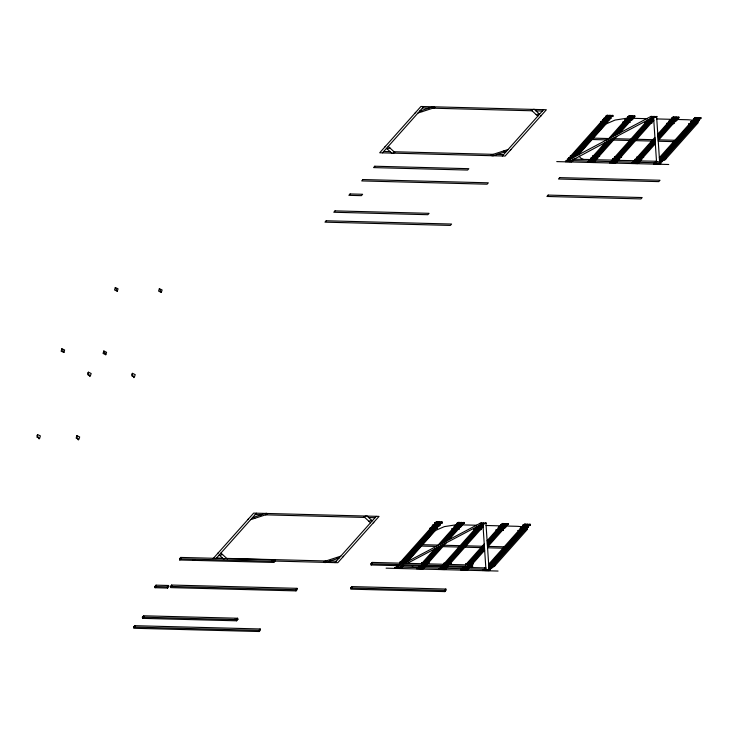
<?xml version="1.0" encoding="UTF-8"?>
<svg xmlns="http://www.w3.org/2000/svg" width="738" height="738" viewBox="0 0 738 738"><rect width="100%" height="100%" fill="white"/><g stroke="black" fill="none" stroke-linecap="round" stroke-linejoin="round"><path stroke-width="1.11" d="M61.872 348.742L61.162 351.223L63.911 352.469L64.621 349.996L61.872 348.742L63.911 352.469M115.331 287.516L114.547 289.951L117.277 291.27L118.062 288.835L115.331 287.516L117.277 291.27M103.846 350.993L103.062 353.428L105.792 354.747L106.576 352.312L103.846 350.993L105.792 354.747M159.38 288.669L158.596 291.104L161.318 292.423L162.111 289.988L159.38 288.669L161.318 292.423M659.514 160.238L691.82 123.975M406.564 562.061L442.33 521.923L441.139 521.886L404.258 563.279L479.866 523.436L481.868 524.081L440.614 545.825M485.964 523.593L489.008 569.376L485.964 569.893L482.92 524.109L486.379 523.067L485.189 523.039L484.469 523.851M655.141 117.296L655.861 116.484L657.051 116.512L653.591 117.554L656.635 163.338L659.68 162.821L656.645 117.038M659.587 164.26L701.1 117.665L699.91 117.637L694.716 123.467M382.487 152.858L423.75 106.549M502.32 155.986L543.574 109.676M154.805 586.535L156.032 585.16L168.568 585.483L168.799 586.673L167.572 588.048L155.035 587.716L154.805 586.535L167.351 586.858L168.568 585.483M179.5 558.804L180.718 557.43L274.776 559.893L275.006 561.074L273.78 562.448L179.721 559.985L179.5 558.804L273.549 561.267L274.776 559.893M155.035 587.716L156.253 586.341L156.032 585.16M179.721 559.985L180.948 558.611L180.718 557.43M133.55 627.069L134.777 625.695L260.182 628.97L260.403 630.151L259.186 631.525L133.781 628.25L133.55 627.069L258.955 630.344L260.182 628.97M142.369 617.162L143.596 615.796L237.645 618.25L237.876 619.431L236.649 620.806L142.6 618.352L142.369 617.162L236.428 619.625L237.645 618.25M170.395 586.424L171.622 585.05L297.027 588.334L297.257 589.514L296.03 590.889L170.626 587.614L170.395 586.424L295.809 589.708L297.027 588.334M142.6 618.352L143.818 616.977L143.596 615.796M567.337 159.057L568.066 158.956M568.463 157.775L569.099 157.794M565.529 161.806L607.051 115.211L608.241 115.239L566.719 161.834M213.153 558.565L253.651 513.122L265.615 513.436M567.909 161.871L568.906 160.746M569.099 161.899L611.101 139.362M572.642 157.932L610.621 115.303L609.431 115.266L570.345 159.14L569.164 159.085M215.939 558.638L256.437 513.196M570.29 161.926L572.07 159.934M574.93 156.724L611.811 115.331L613.001 115.359L577.236 155.506M571.489 161.963L574.367 158.725M592.162 139.51L580.548 152.545A15.443 6.328 -10.9 0 0 579.441 154.343M593.389 138.135L604.671 125.478A15.461 6.338 -10.9 0 1 606.95 123.569L615.049 120.063L626.894 118.228M590.492 158.356L591.12 158.375M592.411 156.188L593.001 156.272M587.549 162.378L605.363 142.388M608.232 139.178L629.071 115.783L630.261 115.811L610.529 137.96M588.749 162.415L607.66 141.179M589.939 162.443L609.957 139.971M612.826 136.751L631.451 115.848L632.65 115.875L615.123 135.543M591.129 162.471L612.263 138.753M592.319 162.508L614.56 137.545M617.42 134.325L633.841 115.903L635.031 115.94L619.726 133.117M593.509 162.535L616.857 136.336M612.512 158.928L613.149 158.947M614.44 156.76L615.022 156.843M609.579 162.96L647.853 119.999M569.911 161.078L567.909 160.423L651.1 116.355L652.291 116.392L651.562 117.204M610.769 162.987L650.15 118.79M611.959 163.015L653.481 116.419L654.671 116.447L653.702 117.536M613.149 163.052L653.6 117.656M614.339 163.08L653.683 118.929M615.538 163.107L653.767 120.202M634.542 159.509L635.169 159.519M636.46 157.342L637.051 157.415M631.599 163.532L654.91 137.369M657.779 134.15L673.121 116.936L674.311 116.964L657.862 135.432M632.798 163.559L654.993 138.643M633.988 163.596L655.076 139.916M657.945 136.705L675.501 116.991L676.7 117.028L658.028 137.978M635.178 163.624L655.169 141.189M636.368 163.651L655.252 142.462M658.111 139.251L677.881 117.056L679.08 117.093L658.204 140.524M637.558 163.688L655.335 143.735M653.628 164.104L656.469 160.902M659.338 157.692L695.15 117.508L696.34 117.536L691.146 123.366M654.818 164.14L656.562 162.185M659.421 158.965L690.63 123.947L691.764 124.039M656.008 164.168L656.765 163.319M692.336 123.394L697.53 117.573L698.72 117.6L693.526 123.431M693.019 124.002L659.597 161.511M657.198 164.196L658.204 163.07M658.388 164.233L694.209 124.039L692.954 124.076M662.604 161.548L662.014 161.53M335.006 562.633L376.269 516.323M485.401 567.909L371.131 564.976L370.91 563.795L372.127 562.421L472.458 565.04L472.68 566.231L471.462 567.605L471.231 566.415L472.458 565.04M350.596 587.974L351.823 586.599L445.872 589.053L446.103 590.234L444.876 591.608L350.827 589.155L350.596 587.974L444.654 590.428L445.872 589.053M371.131 564.976L372.358 563.611L372.127 562.421M394.848 568.361L397.911 564.93M399.433 563.214L436.37 521.766L437.56 521.794L400.116 563.823M396.048 568.389L398.741 565.363M397.238 568.426L398.234 567.301M401.73 563.371L438.75 521.821L439.949 521.858L402.597 563.767M398.428 568.454L399.175 567.614M399.618 568.481L401.398 566.489M400.808 568.518L403.695 565.28M421.49 546.065L409.867 559.1A15.443 6.328 -10.9 0 0 408.76 560.898M422.708 544.69L433.99 532.033A15.461 6.338 -10.9 0 1 436.269 530.124L444.377 526.618L456.213 524.783M421.739 562.743L422.32 562.826M416.878 568.933L419.848 565.603M421.333 563.933L434.691 548.943M437.551 545.733L458.399 522.338L459.589 522.366L439.857 544.515M418.068 568.97L420.697 566.009M422.108 564.432L436.988 547.734M419.258 568.998L439.285 546.526M442.154 543.306L460.78 522.403L461.97 522.43L444.451 542.098M420.448 569.026L441.582 545.308M421.638 569.063L424.368 566M425.872 564.321L443.879 544.1M446.748 540.88L463.16 522.458L464.35 522.495L449.045 539.672M422.837 569.09L425.844 565.714M427.348 564.016L446.176 542.891M425.872 566.36L425.374 566.24M428.944 562.928L428.28 562.974M443.759 563.315L444.35 563.398M438.898 569.515L477.172 526.554M479.94 523.454L481.61 522.947L480.881 523.759M440.097 569.542L442.726 566.59M444.128 565.013L479.469 525.345M441.287 569.57L444.036 566.489M445.254 565.105L482.8 522.974L483.999 523.002L483.03 524.091M442.477 569.607L445.106 566.655M446.518 565.068L482.929 524.211M443.667 569.635L446.407 566.563M447.92 564.856L483.012 525.484M444.857 569.662L447.92 566.231M449.451 564.515L483.095 526.757M447.892 566.932L447.403 566.812M450.964 563.509L450.309 563.555M483.049 527.504L482.44 527.495M465.789 563.897L466.37 563.97M460.927 570.087L463.178 567.55M465.438 565.022L484.239 543.924M487.098 540.705L502.449 523.491L503.639 523.519L487.181 541.987M462.117 570.114L464.746 567.162M484.322 545.197L467.56 564.007L468.815 563.97M463.307 570.151L466.065 567.061M467.588 565.345L484.405 546.471M487.274 543.26L504.829 523.546L506.019 523.583L487.357 544.533M464.497 570.179L467.136 567.227M468.538 565.649L484.488 547.744M465.687 570.206L468.39 567.181M469.857 565.529L484.571 549.017M487.44 545.806L507.209 523.611L508.399 523.648L487.523 547.079M466.886 570.243L484.654 550.29M469.921 567.513L469.423 567.393M472.993 564.081L472.329 564.127M482.947 570.659L485.798 567.457M488.667 564.247L524.469 524.063L525.659 524.091L520.475 529.921M484.146 570.695L485.881 568.74M488.75 565.52L519.958 530.502L521.093 530.594L488.833 566.793M485.336 570.723L486.093 569.874M521.665 529.949L526.849 524.128L528.048 524.155L522.845 529.985M486.526 570.751L487.532 569.625M522.338 530.557L488.916 568.066L490.161 568.039L491.342 566.71M487.717 570.788L523.528 530.594M524.045 530.022L528.98 524.478M488.907 570.815L530.428 524.22L529.238 524.192M493.132 566.766L492.477 566.812M495.014 564.662L494.359 564.708M527.393 529.367L494.331 566.461A18.616 7.629 -10.9 0 1 492.218 567.098M595.944 158.43L594.763 159.759L593.573 159.722M662.023 160.155L663.896 158.052L662.706 158.015M447.92 564.856L449.165 563.454L447.975 563.426M611.295 139.27L652.54 117.526L650.547 116.881M397.358 567.024L399.249 565.917M403.252 565.511L399.23 567.633L397.228 566.978M407.275 563.389L440.429 545.917M415.715 112.37L415.199 112.942M419.728 111.069L433.769 106.512L434.876 107.536L417.994 113.006M385.467 146.318L384.95 146.89M387.016 148.799L389.858 147.886M536.212 114.648L539.054 113.735M540.603 116.226L541.12 115.645M508.067 149.528L491.185 154.998L492.292 156.022L506.342 151.474M510.355 150.174L510.871 149.593M248.402 519.008L247.885 519.589M252.414 517.707L266.455 513.159L267.562 514.183L250.68 519.653M192.867 560.336L194.86 559.69M218.153 552.956L217.636 553.537M219.703 555.446L222.544 554.524M368.899 521.296L371.74 520.373M373.29 522.864L373.806 522.283M340.762 556.166L323.881 561.646L324.988 562.66L339.028 558.112M343.041 556.812L343.557 556.231M655.307 161.982L658.351 161.456M613.296 116.309L612.079 116.401M610.206 118.504L610.852 118.523M632.226 119.086L632.872 119.095M676.276 120.229L676.921 120.248M698.305 120.811L698.951 120.82M434.885 522.661L435.558 522.679M456.905 523.233L457.578 523.251M500.954 524.386L501.628 524.404M522.984 524.958L523.657 524.976M441.407 522.956L442.514 522.984M463.427 523.528L464.101 523.546M507.476 524.681L508.15 524.7M529.506 525.262L530.179 525.271M433.049 524.764L433.686 524.783M455.069 525.345L455.706 525.355M499.119 526.489L499.755 526.508M521.148 527.07L521.784 527.08M430.014 528.15L430.669 528.168M452.034 528.722L452.689 528.74M474.064 529.303L474.719 529.312M496.084 529.875L496.739 529.893M518.113 530.447L518.768 530.465M421.795 562.679L422.431 562.697M443.815 563.26L444.461 563.279M465.844 563.832L466.481 563.85M395.522 567.614L394.71 567.587M416.869 568.168L417.542 568.186M438.889 568.749L439.571 568.758M460.918 569.321L461.591 569.339M482.938 569.893L483.621 569.911M432.92 106.789L420.955 106.475L379.701 152.784L391.666 153.098M434.101 106.816L533.223 109.408M534.404 109.436L546.369 109.75L505.106 156.059L493.141 155.746M422.523 107.923L428.907 108.089M432.855 108.191L532.024 110.783M535.972 110.885L542.356 111.051M606.793 115.497L612.743 115.654M628.813 116.069L634.772 116.226M650.842 116.65L656.792 116.807M672.862 117.222L678.822 117.379M694.892 117.803L700.842 117.951M605.446 116.226L606.23 116.124M627.475 116.807L628.259 116.696M634.108 116.973L634.892 116.872M671.525 117.951L672.309 117.849M678.157 118.126L678.942 118.025M693.545 118.532L694.329 118.421M700.178 118.707L700.962 118.597M606.756 116.899L607.946 116.936M609.136 116.964L610.335 116.991M628.785 117.48L629.975 117.508M631.165 117.536L632.355 117.573M651.516 118.071L651.995 118.08M672.835 118.624L674.025 118.661M675.215 118.689L676.405 118.726M694.855 119.205L696.045 119.233M697.235 119.27L698.425 119.298M606.368 117.342L607.558 117.37M608.749 117.407L609.939 117.434M628.389 117.914L629.579 117.951M630.769 117.979L631.959 118.015M650.704 118.504L651.608 118.523M652.798 118.56L653.665 118.578M672.438 119.067L673.628 119.104M674.818 119.132L676.008 119.159M694.467 119.648L695.657 119.676M696.847 119.704L698.037 119.741M632.909 118.32L647.106 118.689M656.765 118.938L670.999 119.316M676.958 119.473L687.041 119.731A22.048 9.04 -10.9 0 1 692.622 120.34M603.619 118.329L604.357 118.228M610.317 118.384L610.963 118.403M625.639 118.91L626.387 118.8M632.337 118.956L632.983 118.975M669.689 120.063L670.436 119.953M676.386 120.109L677.032 120.128M691.709 120.635L692.456 120.525M698.416 120.681L699.061 120.7M602.623 119.491L603.214 119.51M609.173 119.657L609.809 119.676M624.652 120.063L625.243 120.082M631.202 120.239L631.811 120.257M646.673 120.645L647.263 120.654M653.222 120.811L653.813 120.829L653.112 120.94M668.702 121.217L669.292 121.235M675.252 121.392L675.86 121.401M690.722 121.788L691.312 121.807M697.272 121.964L697.908 121.982M602.512 119.611L603.112 119.63M609.062 119.787L609.699 119.805M624.542 120.193L625.132 120.202M646.562 120.764L647.152 120.783M668.591 121.336L669.181 121.355M690.611 121.918L691.202 121.927M697.161 122.084L697.797 122.102M631.091 120.359L631.7 120.377M675.141 121.512L675.75 121.53M600.686 121.595L601.341 121.613M607.3 121.77L607.928 121.779M622.715 122.167L623.37 122.185M629.32 122.342L629.957 122.36M644.735 122.748L645.39 122.757M651.35 122.914L651.977 122.932M666.765 123.32L667.42 123.338M673.37 123.495L674.006 123.504M688.785 123.892L689.44 123.91M695.399 124.067L696.026 124.085M600.575 121.715L601.23 121.733M602.476 121.705L603.666 121.742M604.856 121.77L606.046 121.798M622.604 122.296L623.259 122.305M624.496 122.287L625.695 122.314M626.885 122.342L628.075 122.379M644.625 122.868L645.28 122.886M646.525 122.859L647.715 122.886M648.905 122.923L650.095 122.951M666.654 123.44L667.309 123.458M668.545 123.431L669.735 123.467M670.934 123.495L672.124 123.532M688.674 124.021L689.329 124.039M607.19 121.89L607.826 121.908M629.219 122.462L629.846 122.48M651.239 123.043L651.875 123.052M673.259 123.615L673.895 123.633M695.288 124.187L695.916 124.205M601.608 122.683L602.798 122.711M603.988 122.739L605.178 122.776M623.638 123.255L624.828 123.283M626.018 123.32L627.208 123.347M645.658 123.827L646.848 123.864M648.038 123.892L649.228 123.919M667.687 124.408L668.877 124.436M670.067 124.464L671.257 124.501M689.707 124.98L690.897 125.008M692.087 125.045L693.277 125.073M587.965 137.997L589.155 138.024M590.345 138.061L591.535 138.089M592.725 138.117L608.795 138.541M612.485 138.633L613.564 138.661M614.754 138.698L630.824 139.113M632.014 139.15L633.204 139.178M634.394 139.205L635.584 139.242M636.774 139.27L652.844 139.694M654.034 139.722L655.067 139.75M658.803 139.842L674.873 140.266M676.063 140.294L677.253 140.331M678.443 140.358L679.633 140.386M586.738 139.371L587.928 139.399M589.118 139.436L590.308 139.464M591.507 139.491L606.857 139.897M611.147 140.008L612.337 140.036M613.527 140.072L629.597 140.488M630.787 140.515L631.977 140.552M633.167 140.58L634.357 140.617M635.556 140.644L651.617 141.059M652.816 141.096L654.006 141.124M658.25 141.235L673.646 141.641M674.836 141.668L676.026 141.705M677.216 141.733L678.406 141.761M573.094 154.685L574.284 154.712M575.474 154.749L576.664 154.777M595.114 155.257L596.304 155.294M597.503 155.321L598.684 155.349M617.143 155.838L618.324 155.866M619.523 155.893L620.713 155.93L619.846 156.899L618.656 156.871M639.163 156.41L640.353 156.438M641.553 156.474L642.733 156.502M661.193 156.982L662.373 157.019M663.573 157.046L664.763 157.083M571.083 155.57L570.308 155.672L570.972 155.69M572.227 155.653L573.417 155.69M574.607 155.718L575.797 155.746M592.466 156.124L593.112 156.142M594.247 156.235L595.437 156.262M596.627 156.29L597.817 156.327M599.062 156.299L599.671 156.318L598.961 156.419M614.496 156.705L615.132 156.724M616.276 156.807L617.466 156.834M621.092 156.871L621.7 156.89L620.981 157M636.516 157.277L637.162 157.295M638.296 157.379L639.486 157.415M640.676 157.443L641.866 157.471M643.112 157.452L643.72 157.462L643.001 157.572M660.316 157.96L661.516 157.987M665.141 158.024L665.75 158.043L665.03 158.153M383.714 151.484L390.098 151.65M394.046 151.751L493.215 154.343M497.154 154.445L503.537 154.611M664.246 159.03L665.75 159.076M568.574 157.655L569.21 157.674M590.603 158.227L591.23 158.246M597.19 158.402L597.789 158.421L597.079 158.522M612.623 158.808L613.26 158.827M619.219 158.974L619.819 158.993L619.108 159.104M634.652 159.38L635.28 159.399M641.239 159.556L641.839 159.574L641.128 159.676M663.268 160.128L663.868 160.146L663.158 160.257M392.837 153.126L491.969 155.718M573.933 159.214L590.086 159.528M591.193 159.666L592.383 159.694M595.953 159.786L612.116 160.1M613.213 160.238L614.413 160.266M615.603 160.303L616.793 160.331M617.983 160.367L634.136 160.681M635.243 160.81L636.433 160.847M637.623 160.875L638.813 160.912M640.003 160.939L656.165 161.253M659.652 161.456L660.842 161.484M570.926 160.543L571.516 160.552M572.706 160.589L588.776 161.004M589.966 161.041L591.156 161.069M592.356 161.096L593.546 161.133M594.736 161.161L610.806 161.585M611.996 161.613L613.186 161.64M614.376 161.677L615.566 161.705M616.756 161.733L632.826 162.157M634.016 162.185L635.206 162.222M636.396 162.249L637.595 162.277M638.785 162.314L654.855 162.729M656.045 162.766L656.599 162.775M565.382 161.032L566.194 161.059M572.042 161.336L572.808 161.225M587.439 161.733L588.223 161.631M594.062 161.908L594.828 161.806M609.459 162.314L610.243 162.203M616.092 162.489L616.857 162.378M631.488 162.886L632.272 162.784M638.112 163.061L638.877 162.95M653.508 163.467L654.292 163.356M660.141 163.633L660.907 163.532M556.756 161.604L668.739 164.491M266.787 513.464L365.919 516.056M367.09 516.083L379.055 516.397L337.792 562.707L325.827 562.393M255.219 514.561L261.593 514.737M265.542 514.838L364.71 517.43M368.659 517.532L375.042 517.698M436.112 522.052L442.071 522.209M458.141 522.624L464.091 522.781M480.161 523.205L486.121 523.362M502.191 523.777L508.141 523.934M524.211 524.358L530.17 524.506M463.538 523.408L464.211 523.426M507.587 524.561L508.261 524.58M529.607 525.133L530.29 525.152M441.509 522.836L442.191 522.855M436.084 523.454L437.274 523.491M438.464 523.519L439.654 523.546M458.104 524.035L459.294 524.063M460.484 524.091L461.684 524.128M480.835 524.626L481.324 524.635M502.154 525.179L503.344 525.216M504.534 525.244L505.733 525.281M524.183 525.76L525.373 525.788M526.563 525.825L527.753 525.853M435.688 523.897L436.878 523.925M438.068 523.962L439.267 523.989M457.717 524.469L458.907 524.506M460.097 524.534L461.287 524.57M480.023 525.059L480.927 525.078M482.117 525.115L482.984 525.133M501.766 525.622L502.956 525.659M504.146 525.687L505.336 525.714M523.786 526.203L524.976 526.231M526.166 526.259L527.356 526.295M462.228 524.875L476.425 525.244M486.093 525.493L500.327 525.871M506.277 526.028L516.36 526.286A22.048 9.04 -10.9 0 1 521.95 526.895M505.715 526.664L506.36 526.683M527.735 527.236L528.38 527.255M439.636 524.939L440.282 524.958M461.665 525.511L462.311 525.53M439.525 525.059L440.171 525.078M461.554 525.64L462.2 525.65M505.604 526.784L506.25 526.803M527.624 527.366L528.27 527.375M431.951 526.046L432.431 526.185M438.39 526.342L439.128 526.231M453.971 526.618L454.46 526.757M460.411 526.914L461.13 526.812M476.001 527.2L476.48 527.338M498.021 527.771L498.501 527.91M504.46 528.067L505.179 527.956M520.05 528.343L520.53 528.482M526.489 528.639L527.227 528.537M429.903 528.27L430.558 528.288M431.795 528.26L432.994 528.297M434.184 528.325L435.374 528.353M436.518 528.445L437.145 528.463M451.924 528.851L452.579 528.86M453.824 528.842L455.014 528.869M456.204 528.897L457.394 528.934M458.538 529.017L459.174 529.035M473.953 529.423L474.608 529.441M475.844 529.414L477.043 529.441M478.233 529.478L479.423 529.506M480.567 529.598L481.194 529.607M495.973 529.995L496.628 530.013M497.873 529.985L499.063 530.022M500.253 530.05L501.443 530.087M502.587 530.17L503.224 530.188M518.002 530.576L518.657 530.594M522.283 530.631L523.473 530.659M524.617 530.742L525.244 530.76M430.937 529.238L432.127 529.266M433.317 529.294L434.507 529.33M452.957 529.81L454.147 529.838M455.337 529.875L456.536 529.902M474.986 530.382L476.176 530.419M477.366 530.447L478.556 530.474M497.006 530.963L498.196 530.991M499.386 531.019L500.576 531.056M519.035 531.535L520.225 531.563M521.415 531.6L522.605 531.628M417.284 544.552L418.474 544.579M419.673 544.616L420.863 544.644M422.053 544.672L438.123 545.096M441.813 545.188L442.883 545.216M444.073 545.253L460.143 545.668M461.333 545.705L462.523 545.733M463.722 545.76L464.912 545.797M466.102 545.825L482.172 546.249M483.362 546.277L484.396 546.305M488.122 546.397L504.192 546.821M505.382 546.849L506.572 546.886M507.772 546.913L508.962 546.941M416.066 545.926L417.256 545.954M418.446 545.991L419.636 546.019M420.826 546.046L436.186 546.452M440.466 546.563L441.665 546.59M442.855 546.627L458.916 547.043M460.115 547.079L461.305 547.107M462.495 547.135L463.685 547.172M464.875 547.199L480.945 547.624M482.135 547.651L483.325 547.679M487.569 547.79L502.965 548.196M504.165 548.223L505.355 548.26M506.545 548.288L507.735 548.316M402.413 561.24L403.603 561.267M404.802 561.304L405.983 561.332M424.442 561.812L425.632 561.849M426.822 561.876L428.012 561.904M446.462 562.393L447.652 562.421M448.852 562.448L450.032 562.485M468.492 562.965L469.672 562.993M470.872 563.029L472.062 563.057M490.512 563.537L491.702 563.574M492.901 563.601L494.082 563.638M400.411 562.125L399.627 562.227L400.3 562.245M428.391 562.854L428.999 562.873M450.411 563.426L451.019 563.445M472.44 564.007L473.049 564.026M494.46 564.579L495.069 564.598M401.546 562.208L402.736 562.245M403.926 562.273L405.116 562.301M423.575 562.79L424.765 562.817M425.955 562.845L427.145 562.882M445.595 563.362L446.785 563.389M470.005 563.998L471.195 564.035M489.645 564.515L490.835 564.542M492.025 564.579L493.215 564.607M216.4 558.122L222.784 558.288M226.732 558.398L325.901 560.981M329.849 561.092L336.224 561.258M493.565 565.585L495.078 565.631M492.587 566.683L493.187 566.701M271.584 560.981L324.655 562.356M469.267 566.138L472.68 566.231M370.91 563.795L471.231 566.415M396.776 565.492L397.395 565.511M418.797 566.064L419.415 566.083M440.826 566.646L441.444 566.655M462.846 567.218L463.464 567.236M484.875 567.79L485.484 567.808M491.453 567.965L492.071 567.983L491.342 568.085M400.245 567.098L400.845 567.107M402.035 567.144L418.105 567.559M419.295 567.596L420.485 567.623M421.675 567.651L422.865 567.688M424.055 567.716L440.125 568.14M441.315 568.168L442.505 568.195M443.704 568.232L444.894 568.26M446.084 568.288L462.154 568.712M463.344 568.74L464.534 568.777M465.724 568.804L466.914 568.832M468.104 568.869L484.174 569.284M485.364 569.321L485.918 569.33M394.599 567.716L395.411 567.734M401.371 567.891L402.016 567.909M416.758 568.288L417.431 568.306M423.391 568.463L424.046 568.481M438.787 568.869L439.461 568.887M445.42 569.044L446.066 569.053M460.807 569.441L461.481 569.459M467.44 569.616L468.095 569.635M482.836 570.022L483.51 570.04M489.46 570.188L490.115 570.206M386.085 568.159L498.058 571.046M234.435 619.339L237.876 619.431M500.844 524.506L501.517 524.524M522.873 525.087L523.546 525.105M434.774 522.781L435.448 522.799M456.794 523.362L457.468 523.38M499.017 526.609L499.644 526.628M521.037 527.19L521.674 527.209M432.938 524.884L433.575 524.903M454.968 525.465L455.595 525.484M480.669 529.469L481.305 529.487M502.698 530.05L503.325 530.068M524.718 530.622L525.355 530.64M436.619 528.325L437.256 528.334M458.649 528.897L459.276 528.915M423.501 568.343L424.147 568.361M445.521 568.915L446.176 568.933M467.551 569.496L468.196 569.515M489.571 570.068L490.226 570.087M401.472 567.771L402.127 567.78M539.552 114.196L534.072 109.132L531.231 110.054L537.817 116.134M503.943 150.866L505.05 151.89M421.011 110.645L422.118 111.669M388.243 146.401L394.83 152.48L391.989 153.403L386.509 148.338M372.238 520.834L366.758 515.779L363.926 516.701L370.513 522.781M336.639 557.504L337.746 558.528M253.697 517.292L254.804 518.316M220.93 553.039L227.516 559.127M219.204 554.985L223.854 559.275M37.085 435.236L39.132 438.953M131.954 373.917L133.901 377.671M87.905 372.764L89.852 376.518M76.42 436.241L78.366 439.996M444.654 590.428L444.876 591.608M351.823 586.599L352.044 587.78M295.809 589.708L296.03 590.889M273.549 561.267L273.78 562.448M258.955 630.344L259.186 631.525M236.428 619.625L236.649 620.806M171.622 585.05L171.853 586.24M167.351 586.858L167.572 588.048M134.777 625.695L134.999 626.876M412.819 566A18.551 7.601 -10.9 0 1 412.007 565.686M408.981 563.408A18.551 7.601 -10.9 0 1 408.631 562.66M526.572 528.648A18.598 7.62 -10.9 0 1 527.43 529.321M697.253 122.093A18.598 7.62 -10.9 0 1 698.102 122.766L665.012 159.906A18.616 7.629 -10.9 0 1 662.899 160.543M583.5 159.445A18.551 7.601 -10.9 0 1 579.312 156.105M37.61 434.645L36.9 437.117L39.649 438.372L40.359 435.89L37.61 434.645M88.422 372.183L87.638 374.618L90.368 375.937L91.152 373.493L88.422 372.183M76.937 435.66L76.152 438.095L78.883 439.414L79.667 436.97L76.937 435.66M132.471 373.327L131.687 375.771L134.417 377.081L135.202 374.646L132.471 373.327M326.196 220.773L324.969 222.147L450.374 225.422L451.601 224.048L326.196 220.773M335.015 210.874L333.788 212.249L427.846 214.703L429.073 213.328L335.015 210.874M350.089 193.956L348.871 195.33L361.408 195.653L362.635 194.278L350.089 193.956M362.93 179.546L361.703 180.921L487.117 184.196L488.335 182.821L362.93 179.546M374.784 166.225L373.557 167.6L467.615 170.054L468.842 168.688L374.784 166.225M559.69 177.627L558.472 179.002L658.794 181.622L660.021 180.247L559.69 177.627M548.14 195.09L546.913 196.465L640.971 198.919L642.189 197.544L548.14 195.09"/></g></svg>
